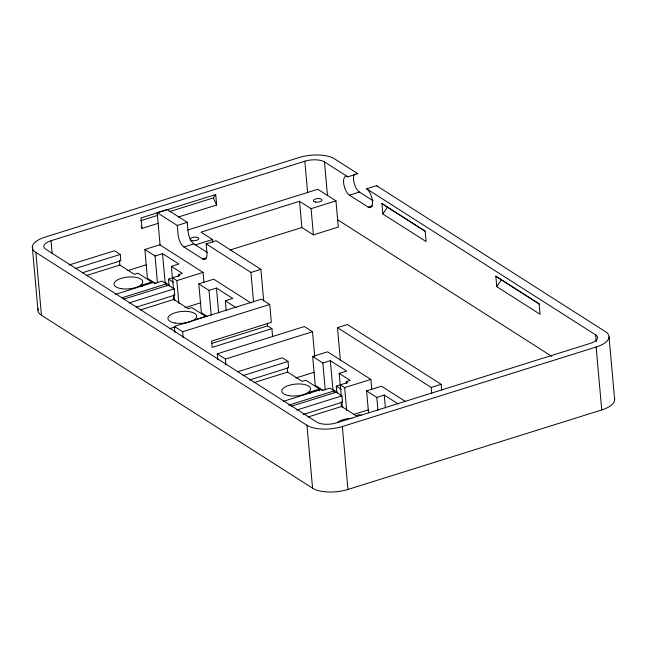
<?xml version="1.0" encoding="UTF-8"?>
<svg xmlns="http://www.w3.org/2000/svg" width="647" height="647" viewBox="0 0 647 647"><rect width="100%" height="100%" fill="white"/><g stroke="black" fill="none" stroke-linecap="round" stroke-linejoin="round"><path stroke-width="0.97" d="M382.846 213.987L381.908 203.498L425.168 231.092L426.106 241.582L382.846 213.987L387.351 207.186L425.524 231.529M496.767 286.653L495.837 276.164L539.097 303.758L540.035 314.248L496.767 286.653L501.279 279.852L539.452 304.195M169.279 211.731L213.3 197.933L215.718 194.529L216.648 205.018L178.37 217.012M194.82 319.861L205.697 316.383L191.916 307.592L188.309 308.724L173.784 299.456L140.213 309.978M319.731 390.925L319.553 389.009L308.684 392.478L310.334 393.538M169.085 285.877L168.471 279.14L172.409 277.919L171.39 266.386L178.831 264.033L162.526 253.648L155.062 255.986L144.863 249.475L147.435 278.315L155.935 283.734M226.175 310.398L225.326 300.79L232.766 298.437L216.462 288.044L208.997 290.382L198.799 283.879L201.371 312.711L207.323 316.512M336.877 392.899L336.262 386.162L340.201 384.941L339.182 373.408L346.622 371.055L330.326 360.67L322.861 363.007L312.655 356.497L315.235 385.337L322.885 390.214M601.742 409.939L596.13 347.027A25.969 10.643 -5.1 0 0 605.543 331.733L376.538 185.665L366.582 188.778L595.596 334.847A14.428 5.912 -5.1 0 1 590.363 343.347L336.561 422.863A14.428 5.912 -5.1 0 1 316.909 422.159L45.791 249.241A14.428 5.912 -5.1 0 1 51.024 240.741L304.826 161.224A14.428 5.912 -5.1 0 1 324.479 161.928L347.835 176.825L357.791 173.703L334.426 158.806A25.969 10.643 -5.1 0 0 299.06 157.544L45.258 237.061A25.969 10.643 -5.1 0 0 35.836 252.354L41.457 315.267L312.574 488.194A25.969 10.643 -5.1 0 0 347.94 489.456L601.742 409.939A25.969 10.643 -5.1 0 0 614.424 398.35M160.108 245.31L157.197 212.661L167.152 209.547L187.226 222.342L188.051 231.513A10.101 4.327 72.6 0 0 193.914 243.911L207.55 252.605M215.718 194.529L141.07 217.918L142 228.407L158.272 223.304M140.569 220.724L157.795 215.322M157.197 212.661L177.278 225.463L187.226 222.342M68.93 265.035L114.487 250.761L120.261 254.441L120.819 260.733L82.46 272.751M187.784 230L317.79 189.272L335.955 200.861L338.3 227.081L313.415 234.877L301.882 227.518L230.13 249.993M75.181 268.562L120.261 254.441M144.863 249.475L159.793 244.801L203.053 272.395L203.942 282.335M335.955 200.861L311.078 208.657L299.537 201.298L201.007 232.168L212.54 239.527L212.798 242.439M86.277 275.573L119.849 265.06L134.374 274.328L137.981 273.196L151.762 281.979L140.884 285.456L142.534 286.508M177.278 225.463L178.095 234.635A10.101 4.327 72.6 0 0 183.958 247.025L193.914 243.911M347.835 176.825A10.101 4.327 72.6 0 0 343.606 182.778A10.101 4.327 72.6 0 0 349.469 195.176L359.425 192.054L373.06 200.748M195.313 244.93L212.54 239.527M183.958 247.025L202.705 258.986A10.101 4.327 72.6 0 0 206.935 253.034L206.118 243.854L216.074 240.741L260.887 269.33L263.709 300.992M127.807 270.575L146.068 264.858M202.705 258.986L206.328 257.854M349.469 195.176L368.224 207.129L372.745 205.714M115.522 294.336L153.299 282.496L154.706 283.394L162.041 281.097L166.408 283.879L166.586 285.869M178.588 276.423L178.426 274.619L182.357 273.39L171.39 266.386M173.469 288.756L172.498 277.822L179.834 275.517L178.426 274.619M121.79 297.855L166.408 283.879M172.498 277.822L176.857 280.604L203.053 272.395M123.812 299.14L168.422 285.165L174.197 288.845L174.755 295.137L136.396 307.155M129.117 302.966L174.197 288.845M198.799 283.879L213.728 279.197L251.052 303.006M206.118 243.854L250.931 272.452L260.887 269.33M185.042 307.681L200.95 302.699M174.892 332.437L174.35 326.452L261.437 299.165L269.734 304.462L271.336 322.368L211.618 341.082L212.176 347.374L271.894 328.66L272.597 336.529M169.457 328.733L175.119 326.961M174.35 326.452L182.656 331.741L269.734 304.462M211.706 343.403L267.567 325.902L271.894 328.66M217.804 359.813L217.263 353.82L304.349 326.541L312.517 331.749L314.701 356.279M217.263 353.82L225.431 359.028L312.517 331.749M340.379 360.282L337.459 327.641L347.415 324.519L441.149 384.31L441.675 390.133M237.667 371.766L282.286 357.783L288.052 361.463L288.619 367.755L249.297 380.08M242.981 375.592L288.052 361.463M312.655 356.497L327.584 351.822L370.852 379.417L371.742 389.365M254.077 382.595L287.64 372.082L302.173 381.35L305.78 380.218L319.553 389.009M295.978 377.969L314.159 372.276M283.313 401.358L321.09 389.518L322.497 390.416L329.841 388.119L334.2 390.901L334.378 392.891M346.388 383.445L346.226 381.649L350.156 380.412L339.182 373.408M341.357 396.773L340.29 384.844L347.633 382.547L346.226 381.649M288.635 405.176L334.2 390.901M340.29 384.844L344.649 387.626L370.852 379.417M291.603 406.162L336.222 392.187L341.988 395.867L342.554 402.159L303.233 414.476M296.916 409.988L341.988 395.867M368.555 412.875L366.59 390.901L381.52 386.227L405.273 401.375M308.012 417L341.576 406.478L356.109 415.746L359.716 414.622L361.333 415.649M366.59 390.901L376.797 397.412L384.261 395.066L398.115 403.898M337.459 327.641L431.201 387.424L441.149 384.31M353.772 414.412L368.75 409.721M35.836 252.354L306.953 425.281A25.969 10.643 -5.1 0 0 342.328 426.543L596.13 347.027M337.653 219.778L551.826 356.376M225.326 300.79L236.292 307.794M336.262 386.162L341.22 389.332M168.471 279.14L173.428 282.31M169.174 285.044L165.098 282.448L162.526 253.648M337.783 392.583L332.898 389.47L330.326 360.67M341.139 405.588L342.789 406.639M173.339 298.566L174.989 299.618M495.837 276.164L501.279 279.852M381.908 203.498L387.351 207.186M213.3 197.933L216.648 205.018M141.167 226.636L142 228.407M609.037 336.812L614.65 399.725M595.596 334.847L596.211 341.77M431.201 387.424L431.727 393.36M384.261 395.066L385.41 407.982M376.797 397.412L377.953 410.335M324.479 161.928L327.479 195.556M344.649 387.626L346.695 410.497M341.802 401.747L342.328 407.715M341.187 402.111L341.576 406.478M342.328 426.543L347.94 489.456M311.078 208.657L313.415 234.877M304.826 161.224L307.648 192.879M322.861 363.007L325.255 389.858M299.537 201.298L301.882 227.518M306.953 425.281L312.574 488.194M287.252 367.714L287.64 372.082M267.332 323.209L267.567 325.902M250.931 272.452L253.584 302.125M225.431 359.028L225.965 365.021M216.462 288.044L218.678 312.873M208.997 290.382L211.221 315.243M182.656 331.741L183.19 337.734M176.857 280.604L178.895 303.475M174.003 294.725L174.536 300.693M173.388 295.089L173.784 299.456M155.062 255.986L157.464 282.836M119.452 260.684L119.849 265.06M51.024 240.741L52.172 253.6M32.35 247.275L37.963 310.188M337.629 422.354A14.428 5.912 -5.1 0 1 351.944 418.366M41.457 315.267A25.969 10.643 -5.1 0 1 38.181 308.781M359.425 192.054A10.101 4.327 72.6 0 1 354.257 183.416A10.101 4.327 72.6 0 1 354.459 174.116M356.505 173.186A10.101 4.327 72.6 0 1 357.791 173.703M366.582 188.778A10.101 4.327 72.6 0 1 372.446 201.177A10.101 4.327 72.6 0 1 368.224 207.129M376.538 185.665A10.101 4.327 72.6 0 1 377.872 186.805M288.991 395.665A14.428 5.912 -5.1 0 0 310.536 388.912A14.428 5.912 -5.1 0 0 288.95 385.386A14.428 5.912 -5.1 0 0 288.991 395.665M175.127 323.039A14.428 5.912 -5.1 0 0 196.68 316.286A14.428 5.912 -5.1 0 0 175.086 312.768A14.428 5.912 -5.1 0 0 175.127 323.039M121.191 288.635A14.428 5.912 -5.1 0 0 142.744 281.89A14.428 5.912 -5.1 0 0 121.151 278.364A14.428 5.912 -5.1 0 0 121.191 288.635M192.402 240.644A4.327 1.771 -5.1 0 0 198.864 238.614A4.327 1.771 -5.1 0 0 192.385 237.554A4.327 1.771 -5.1 0 0 192.402 240.644M315.566 202.05A4.327 1.771 -5.1 0 0 322.028 200.028A4.327 1.771 -5.1 0 0 315.55 198.969A4.327 1.771 -5.1 0 0 315.566 202.05"/></g></svg>
